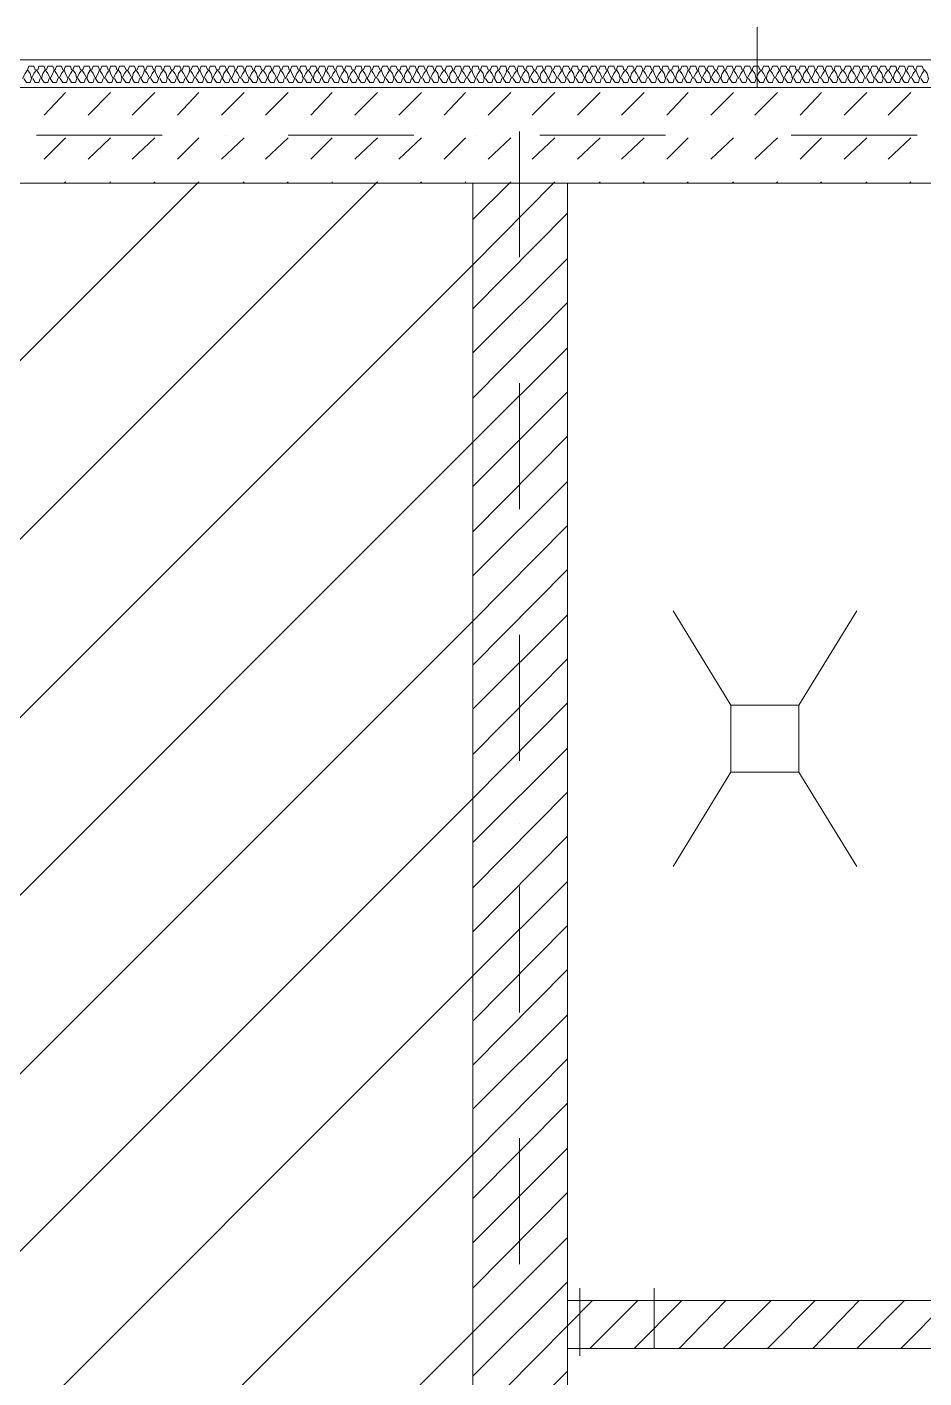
# Model space of a CAD drawing. Header units: millimetres. Extents: x 440 to 72591, y -28954 to 25941.
# Drawn here: x 11347 to 13611, y 17872 to 21280 of the extents above; entities that cross this region are included whole.
import ezdxf

# ---------------------------------------------------------------- set-up
doc = ezdxf.new("R2010")
doc.units = ezdxf.units.MM
doc.layers.add('podkład', color=7, linetype='Continuous')

msp = doc.modelspace()

# ---------------------------------------------------------------- linework, layer by layer
at = {"layer": 'podkład', "color": 4, "lineweight": 5, "transparency": 33554572}
for points in [[(13190.3, 21127.6), (13190.3, 21280.1)], [(11339.3, 21149.9), (11345.6, 21140.3), (11355.1, 21140.3), (11358.3, 21149.9), (11355.1, 21162.6), (11348.8, 21172.1), (11342.4, 21162.6), (11336.1, 21149.9)], [(11367.8, 21172.1), (11364.7, 21181.6), (11352, 21181.6), (11348.8, 21172.1)], [(11402.8, 21149.9), (11399.6, 21140.3), (11390.1, 21140.3), (11383.7, 21149.9), (11377.4, 21162.6), (11371, 21172.1), (11364.7, 21162.6), (11358.3, 21149.9)], [(11383.7, 21149.9), (11386.9, 21162.6), (11393.2, 21172.1), (11390.1, 21181.6), (11377.4, 21181.6), (11374.2, 21172.1)], [(11393.2, 21172.1), (11399.6, 21162.6), (11405.9, 21149.9), (11412.3, 21140.3), (11421.8, 21140.3), (11425, 21149.9)], [(11405.9, 21149.9), (11412.3, 21162.6), (11415.5, 21172.1), (11412.3, 21181.6), (11399.6, 21181.6), (11396.4, 21172.1)], [(11415.5, 21172.1), (11421.8, 21162.6), (11428.2, 21149.9), (11434.5, 21162.6), (11440.9, 21172.1), (11444, 21162.6), (11450.4, 21149.9), (11447.2, 21140.3), (11437.7, 21140.3), (11431.3, 21149.9)], [(11437.7, 21172.1), (11434.5, 21181.6), (11421.8, 21181.6), (11418.6, 21172.1)], [(11459.9, 21172.1), (11456.7, 21181.6), (11444, 21181.6), (11440.9, 21172.1)], [(11453.6, 21149.9), (11459.9, 21140.3), (11469.4, 21140.3), (11472.6, 21149.9), (11469.4, 21162.6), (11463.1, 21172.1), (11456.7, 21162.6), (11450.4, 21149.9)], [(11482.1, 21172.1), (11479, 21181.6), (11466.3, 21181.6), (11463.1, 21172.1)], [(11517.1, 21149.9), (11513.9, 21140.3), (11504.4, 21140.3), (11498, 21149.9), (11491.7, 21162.6), (11485.3, 21172.1), (11479, 21162.6), (11472.6, 21149.9)], [(11498, 21149.9), (11501.2, 21162.6), (11507.5, 21172.1), (11504.4, 21181.6), (11491.7, 21181.6), (11488.5, 21172.1)], [(11507.5, 21172.1), (11513.9, 21162.6), (11520.2, 21149.9), (11526.6, 21140.3), (11536.1, 21140.3), (11539.3, 21149.9)], [(11520.2, 21149.9), (11526.6, 21162.6), (11529.8, 21172.1), (11526.6, 21181.6), (11513.9, 21181.6), (11510.7, 21172.1)], [(11529.8, 21172.1), (11536.1, 21162.6), (11542.5, 21149.9), (11548.8, 21162.6), (11555.2, 21172.1), (11558.3, 21162.6), (11564.7, 21149.9), (11561.5, 21140.3), (11552, 21140.3), (11545.6, 21149.9)], [(11552, 21172.1), (11548.8, 21181.6), (11536.1, 21181.6), (11532.9, 21172.1)], [(11574.2, 21172.1), (11571, 21181.6), (11558.3, 21181.6), (11555.2, 21172.1)], [(11567.9, 21149.9), (11574.2, 21140.3), (11583.7, 21140.3), (11586.9, 21149.9), (11583.7, 21162.6), (11577.4, 21172.1), (11571, 21162.6), (11564.7, 21149.9)], [(11596.4, 21172.1), (11593.3, 21181.6), (11580.6, 21181.6), (11577.4, 21172.1)], [(11631.4, 21149.9), (11628.2, 21140.3), (11618.7, 21140.3), (11612.3, 21149.9), (11606, 21162.6), (11599.6, 21172.1), (11593.3, 21162.6), (11586.9, 21149.9)], [(11612.3, 21149.9), (11615.5, 21162.6), (11621.8, 21172.1), (11618.7, 21181.6), (11606, 21181.6), (11602.8, 21172.1)], [(11621.8, 21172.1), (11628.2, 21162.6), (11634.5, 21149.9), (11640.9, 21140.3), (11650.4, 21140.3), (11653.6, 21149.9)], [(11634.5, 21149.9), (11640.9, 21162.6), (11644.1, 21172.1), (11640.9, 21181.6), (11628.2, 21181.6), (11625, 21172.1)], [(11644.1, 21172.1), (11650.4, 21162.6), (11656.8, 21149.9), (11663.1, 21162.6), (11669.5, 21172.1), (11672.6, 21162.6), (11679, 21149.9), (11675.8, 21140.3), (11666.3, 21140.3), (11659.9, 21149.9)], [(11666.3, 21172.1), (11663.1, 21181.6), (11650.4, 21181.6), (11647.2, 21172.1)], [(11688.5, 21172.1), (11685.3, 21181.6), (11672.6, 21181.6), (11669.5, 21172.1)], [(11682.2, 21149.9), (11688.5, 21140.3), (11698, 21140.3), (11701.2, 21149.9), (11698, 21162.6), (11691.7, 21172.1), (11685.3, 21162.6), (11679, 21149.9)], [(11710.7, 21172.1), (11707.6, 21181.6), (11694.9, 21181.6), (11691.7, 21172.1)], [(11745.7, 21149.9), (11742.5, 21140.3), (11733, 21140.3), (11726.6, 21149.9), (11720.3, 21162.6), (11713.9, 21172.1), (11707.6, 21162.6), (11701.2, 21149.9)], [(11726.6, 21149.9), (11729.8, 21162.6), (11736.2, 21172.1), (11733, 21181.6), (11720.3, 21181.6), (11717.1, 21172.1)], [(11736.2, 21172.1), (11742.5, 21162.6), (11748.9, 21149.9), (11755.2, 21140.3), (11764.7, 21140.3), (11767.9, 21149.9)], [(11748.9, 21149.9), (11755.2, 21162.6), (11758.4, 21172.1), (11755.2, 21181.6), (11742.5, 21181.6), (11739.3, 21172.1)], [(11758.4, 21172.1), (11764.7, 21162.6), (11771.1, 21149.9), (11777.4, 21162.6), (11783.8, 21172.1), (11787, 21162.6), (11793.3, 21149.9), (11790.1, 21140.3), (11780.6, 21140.3), (11774.3, 21149.9)], [(11780.6, 21172.1), (11777.4, 21181.6), (11764.7, 21181.6), (11761.6, 21172.1)], [(11802.8, 21172.1), (11799.7, 21181.6), (11787, 21181.6), (11783.8, 21172.1)], [(11796.5, 21149.9), (11802.8, 21140.3), (11812.4, 21140.3), (11815.5, 21149.9), (11812.4, 21162.6), (11806, 21172.1), (11799.7, 21162.6), (11793.3, 21149.9)], [(11825.1, 21172.1), (11821.9, 21181.6), (11809.2, 21181.6), (11806, 21172.1)], [(11860, 21149.9), (11856.8, 21140.3), (11847.3, 21140.3), (11840.9, 21149.9), (11834.6, 21162.6), (11828.2, 21172.1), (11821.9, 21162.6), (11815.5, 21149.9)], [(11840.9, 21149.9), (11844.1, 21162.6), (11850.5, 21172.1), (11847.3, 21181.6), (11834.6, 21181.6), (11831.4, 21172.1)], [(11850.5, 21172.1), (11856.8, 21162.6), (11863.2, 21149.9), (11869.5, 21140.3), (11879, 21140.3), (11882.2, 21149.9)], [(11863.2, 21149.9), (11869.5, 21162.6), (11872.7, 21172.1), (11869.5, 21181.6), (11856.8, 21181.6), (11853.6, 21172.1)], [(11872.7, 21172.1), (11879, 21162.6), (11885.4, 21149.9), (11891.7, 21162.6), (11898.1, 21172.1), (11901.3, 21162.6), (11907.6, 21149.9), (11904.4, 21140.3), (11894.9, 21140.3), (11888.6, 21149.9)], [(11894.9, 21172.1), (11891.7, 21181.6), (11879, 21181.6), (11875.9, 21172.1)], [(11917.1, 21172.1), (11914, 21181.6), (11901.3, 21181.6), (11898.1, 21172.1)], [(11910.8, 21149.9), (11917.1, 21140.3), (11926.7, 21140.3), (11929.8, 21149.9), (11926.7, 21162.6), (11920.3, 21172.1), (11914, 21162.6), (11907.6, 21149.9)], [(11939.4, 21172.1), (11936.2, 21181.6), (11923.5, 21181.6), (11920.3, 21172.1)], [(11974.3, 21149.9), (11971.1, 21140.3), (11961.6, 21140.3), (11955.2, 21149.9), (11948.9, 21162.6), (11942.5, 21172.1), (11936.2, 21162.6), (11929.8, 21149.9)], [(11955.2, 21149.9), (11958.4, 21162.6), (11964.8, 21172.1), (11961.6, 21181.6), (11948.9, 21181.6), (11945.7, 21172.1)], [(11964.8, 21172.1), (11971.1, 21162.6), (11977.5, 21149.9), (11983.8, 21140.3), (11993.3, 21140.3), (11996.5, 21149.9)], [(11977.5, 21149.9), (11983.8, 21162.6), (11987, 21172.1), (11983.8, 21181.6), (11971.1, 21181.6), (11967.9, 21172.1)], [(11987, 21172.1), (11993.3, 21162.6), (11999.7, 21149.9), (12006, 21162.6), (12012.4, 21172.1), (12015.6, 21162.6), (12021.9, 21149.9), (12018.7, 21140.3), (12009.2, 21140.3), (12002.9, 21149.9)], [(12009.2, 21172.1), (12006, 21181.6), (11993.3, 21181.6), (11990.2, 21172.1)], [(12031.4, 21172.1), (12028.3, 21181.6), (12015.6, 21181.6), (12012.4, 21172.1)], [(12025.1, 21149.9), (12031.4, 21140.3), (12041, 21140.3), (12044.1, 21149.9), (12041, 21162.6), (12034.6, 21172.1), (12028.3, 21162.6), (12021.9, 21149.9)], [(12053.7, 21172.1), (12050.5, 21181.6), (12037.8, 21181.6), (12034.6, 21172.1)], [(12088.6, 21149.9), (12085.4, 21140.3), (12075.9, 21140.3), (12069.5, 21149.9), (12063.2, 21162.6), (12056.8, 21172.1), (12050.5, 21162.6), (12044.1, 21149.9)], [(12069.5, 21149.9), (12072.7, 21162.6), (12079.1, 21172.1), (12075.9, 21181.6), (12063.2, 21181.6), (12060, 21172.1)], [(12079.1, 21172.1), (12085.4, 21162.6), (12091.8, 21149.9), (12098.1, 21140.3), (12107.6, 21140.3), (12110.8, 21149.9)], [(12091.8, 21149.9), (12098.1, 21162.6), (12101.3, 21172.1), (12098.1, 21181.6), (12085.4, 21181.6), (12082.2, 21172.1)], [(12101.3, 21172.1), (12107.6, 21162.6), (12114, 21149.9), (12120.3, 21162.6), (12126.7, 21172.1), (12129.9, 21162.6), (12136.2, 21149.9), (12133, 21140.3), (12123.5, 21140.3), (12117.2, 21149.9)], [(12123.5, 21172.1), (12120.3, 21181.6), (12107.6, 21181.6), (12104.5, 21172.1)], [(12145.7, 21172.1), (12142.6, 21181.6), (12129.9, 21181.6), (12126.7, 21172.1)], [(12139.4, 21149.9), (12145.7, 21140.3), (12155.3, 21140.3), (12158.4, 21149.9), (12155.3, 21162.6), (12148.9, 21172.1), (12142.6, 21162.6), (12136.2, 21149.9)], [(12168, 21172.1), (12164.8, 21181.6), (12152.1, 21181.6), (12148.9, 21172.1)], [(12202.9, 21149.9), (12199.7, 21140.3), (12190.2, 21140.3), (12183.8, 21149.9), (12177.5, 21162.6), (12171.1, 21172.1), (12164.8, 21162.6), (12158.4, 21149.9)], [(12183.8, 21149.9), (12187, 21162.6), (12193.4, 21172.1), (12190.2, 21181.6), (12177.5, 21181.6), (12174.3, 21172.1)], [(12193.4, 21172.1), (12199.7, 21162.6), (12206.1, 21149.9), (12212.4, 21140.3), (12221.9, 21140.3), (12225.1, 21149.9)], [(12206.1, 21149.9), (12212.4, 21162.6), (12215.6, 21172.1), (12212.4, 21181.6), (12199.7, 21181.6), (12196.5, 21172.1)], [(12215.6, 21172.1), (12221.9, 21162.6), (12228.3, 21149.9), (12234.6, 21162.6), (12241, 21172.1), (12244.2, 21162.6), (12250.5, 21149.9), (12247.3, 21140.3), (12237.8, 21140.3), (12231.5, 21149.9)], [(12237.8, 21172.1), (12234.6, 21181.6), (12221.9, 21181.6), (12218.8, 21172.1)], [(12260, 21172.1), (12256.9, 21181.6), (12244.2, 21181.6), (12241, 21172.1)], [(12253.7, 21149.9), (12260, 21140.3), (12269.6, 21140.3), (12272.7, 21149.9), (12269.6, 21162.6), (12263.2, 21172.1), (12256.9, 21162.6), (12250.5, 21149.9)], [(12282.3, 21172.1), (12279.1, 21181.6), (12266.4, 21181.6), (12263.2, 21172.1)], [(12317.2, 21149.9), (12314, 21140.3), (12304.5, 21140.3), (12298.1, 21149.9), (12291.8, 21162.6), (12285.4, 21172.1), (12279.1, 21162.6), (12272.7, 21149.9)], [(12298.1, 21149.9), (12301.3, 21162.6), (12307.7, 21172.1), (12304.5, 21181.6), (12291.8, 21181.6), (12288.6, 21172.1)], [(12307.7, 21172.1), (12314, 21162.6), (12320.4, 21149.9), (12326.7, 21140.3), (12336.2, 21140.3), (12339.4, 21149.9)], [(12320.4, 21149.9), (12326.7, 21162.6), (12329.9, 21172.1), (12326.7, 21181.6), (12314, 21181.6), (12310.8, 21172.1)], [(12329.9, 21172.1), (12336.2, 21162.6), (12342.6, 21149.9), (12348.9, 21162.6), (12355.3, 21172.1), (12358.5, 21162.6), (12364.8, 21149.9), (12361.6, 21140.3), (12352.1, 21140.3), (12345.8, 21149.9)], [(12352.1, 21172.1), (12348.9, 21181.6), (12336.2, 21181.6), (12333.1, 21172.1)], [(12374.3, 21172.1), (12371.2, 21181.6), (12358.5, 21181.6), (12355.3, 21172.1)], [(12368, 21149.9), (12374.3, 21140.3), (12383.9, 21140.3), (12387, 21149.9), (12383.9, 21162.6), (12377.5, 21172.1), (12371.2, 21162.6), (12364.8, 21149.9)], [(12396.6, 21172.1), (12393.4, 21181.6), (12380.7, 21181.6), (12377.5, 21172.1)], [(12431.5, 21149.9), (12428.3, 21140.3), (12418.8, 21140.3), (12412.4, 21149.9), (12406.1, 21162.6), (12399.7, 21172.1), (12393.4, 21162.6), (12387, 21149.9)], [(12412.4, 21149.9), (12415.6, 21162.6), (12422, 21172.1), (12418.8, 21181.6), (12406.1, 21181.6), (12402.9, 21172.1)], [(12422, 21172.1), (12428.3, 21162.6), (12434.7, 21149.9), (12441, 21140.3), (12450.5, 21140.3), (12453.7, 21149.9)], [(12434.7, 21149.9), (12441, 21162.6), (12444.2, 21172.1), (12441, 21181.6), (12428.3, 21181.6), (12425.1, 21172.1)], [(12444.2, 21172.1), (12450.5, 21162.6), (12456.9, 21149.9), (12463.2, 21162.6), (12469.6, 21172.1), (12472.8, 21162.6), (12479.1, 21149.9), (12475.9, 21140.3), (12466.4, 21140.3), (12460.1, 21149.9)], [(12466.4, 21172.1), (12463.2, 21181.6), (12450.5, 21181.6), (12447.4, 21172.1)], [(12488.7, 21172.1), (12485.5, 21181.6), (12472.8, 21181.6), (12469.6, 21172.1)], [(12482.3, 21149.9), (12488.7, 21140.3), (12498.2, 21140.3), (12501.4, 21149.9), (12498.2, 21162.6), (12491.8, 21172.1), (12485.5, 21162.6), (12479.1, 21149.9)], [(12510.9, 21172.1), (12507.7, 21181.6), (12495, 21181.6), (12491.8, 21172.1)], [(12545.8, 21149.9), (12542.6, 21140.3), (12533.1, 21140.3), (12526.8, 21149.9), (12520.4, 21162.6), (12514.1, 21172.1), (12507.7, 21162.6), (12501.4, 21149.9)], [(12526.8, 21149.9), (12529.9, 21162.6), (12536.3, 21172.1), (12533.1, 21181.6), (12520.4, 21181.6), (12517.2, 21172.1)], [(12536.3, 21172.1), (12542.6, 21162.6), (12549, 21149.9), (12555.3, 21140.3), (12564.9, 21140.3), (12568, 21149.9)], [(12549, 21149.9), (12555.3, 21162.6), (12558.5, 21172.1), (12555.3, 21181.6), (12542.6, 21181.6), (12539.5, 21172.1)], [(12558.5, 21172.1), (12564.9, 21162.6), (12571.2, 21149.9), (12577.6, 21162.6), (12583.9, 21172.1), (12587.1, 21162.6), (12593.4, 21149.9), (12590.3, 21140.3), (12580.7, 21140.3), (12574.4, 21149.9)], [(12580.7, 21172.1), (12577.6, 21181.6), (12564.9, 21181.6), (12561.7, 21172.1)], [(12603, 21172.1), (12599.8, 21181.6), (12587.1, 21181.6), (12583.9, 21172.1)], [(12596.6, 21149.9), (12603, 21140.3), (12612.5, 21140.3), (12615.7, 21149.9), (12612.5, 21162.6), (12606.1, 21172.1), (12599.8, 21162.6), (12593.4, 21149.9)], [(12625.2, 21172.1), (12622, 21181.6), (12609.3, 21181.6), (12606.1, 21172.1)], [(12660.1, 21149.9), (12656.9, 21140.3), (12647.4, 21140.3), (12641.1, 21149.9), (12634.7, 21162.6), (12628.4, 21172.1), (12622, 21162.6), (12615.7, 21149.9)], [(12641.1, 21149.9), (12644.2, 21162.6), (12650.6, 21172.1), (12647.4, 21181.6), (12634.7, 21181.6), (12631.5, 21172.1)], [(12650.6, 21172.1), (12656.9, 21162.6), (12663.3, 21149.9), (12669.6, 21140.3), (12679.2, 21140.3), (12682.3, 21149.9)], [(12663.3, 21149.9), (12669.6, 21162.6), (12672.8, 21172.1), (12669.6, 21181.6), (12656.9, 21181.6), (12653.8, 21172.1)], [(12672.8, 21172.1), (12679.2, 21162.6), (12685.5, 21149.9), (12691.9, 21162.6), (12698.2, 21172.1), (12701.4, 21162.6), (12707.7, 21149.9), (12704.6, 21140.3), (12695, 21140.3), (12688.7, 21149.9)], [(12695, 21172.1), (12691.9, 21181.6), (12679.2, 21181.6), (12676, 21172.1)], [(12717.3, 21172.1), (12714.1, 21181.6), (12701.4, 21181.6), (12698.2, 21172.1)], [(12710.9, 21149.9), (12717.3, 21140.3), (12726.8, 21140.3), (12730, 21149.9), (12726.8, 21162.6), (12720.4, 21172.1), (12714.1, 21162.6), (12707.7, 21149.9)], [(12739.5, 21172.1), (12736.3, 21181.6), (12723.6, 21181.6), (12720.4, 21172.1)], [(12774.4, 21149.9), (12771.2, 21140.3), (12761.7, 21140.3), (12755.4, 21149.9), (12749, 21162.6), (12742.7, 21172.1), (12736.3, 21162.6), (12730, 21149.9)], [(12755.4, 21149.9), (12758.5, 21162.6), (12764.9, 21172.1), (12761.7, 21181.6), (12749, 21181.6), (12745.8, 21172.1)], [(12764.9, 21172.1), (12771.2, 21162.6), (12777.6, 21149.9), (12783.9, 21140.3), (12793.5, 21140.3), (12796.6, 21149.9)], [(12777.6, 21149.9), (12783.9, 21162.6), (12787.1, 21172.1), (12783.9, 21181.6), (12771.2, 21181.6), (12768.1, 21172.1)], [(12787.1, 21172.1), (12793.5, 21162.6), (12799.8, 21149.9), (12806.2, 21162.6), (12812.5, 21172.1), (12815.7, 21162.6), (12822, 21149.9), (12818.9, 21140.3), (12809.3, 21140.3), (12803, 21149.9)], [(12809.3, 21172.1), (12806.2, 21181.6), (12793.5, 21181.6), (12790.3, 21172.1)], [(12831.6, 21172.1), (12828.4, 21181.6), (12815.7, 21181.6), (12812.5, 21172.1)], [(12825.2, 21149.9), (12831.6, 21140.3), (12841.1, 21140.3), (12844.3, 21149.9), (12841.1, 21162.6), (12834.7, 21172.1), (12828.4, 21162.6), (12822, 21149.9)], [(12853.8, 21172.1), (12850.6, 21181.6), (12837.9, 21181.6), (12834.7, 21172.1)], [(12888.7, 21149.9), (12885.5, 21140.3), (12876, 21140.3), (12869.7, 21149.9), (12863.3, 21162.6), (12857, 21172.1), (12850.6, 21162.6), (12844.3, 21149.9)], [(12869.7, 21149.9), (12872.8, 21162.6), (12879.2, 21172.1), (12876, 21181.6), (12863.3, 21181.6), (12860.1, 21172.1)], [(12879.2, 21172.1), (12885.5, 21162.6), (12891.9, 21149.9), (12898.2, 21140.3), (12907.8, 21140.3), (12910.9, 21149.9)], [(12891.9, 21149.9), (12898.2, 21162.6), (12901.4, 21172.1), (12898.2, 21181.6), (12885.5, 21181.6), (12882.4, 21172.1)], [(12901.4, 21172.1), (12907.8, 21162.6), (12914.1, 21149.9), (12920.5, 21162.6), (12926.8, 21172.1), (12930, 21162.6), (12936.3, 21149.9), (12933.2, 21140.3), (12923.6, 21140.3), (12917.3, 21149.9)], [(12923.6, 21172.1), (12920.5, 21181.6), (12907.8, 21181.6), (12904.6, 21172.1)], [(12945.9, 21172.1), (12942.7, 21181.6), (12930, 21181.6), (12926.8, 21172.1)], [(12939.5, 21149.9), (12945.9, 21140.3), (12955.4, 21140.3), (12958.6, 21149.9), (12955.4, 21162.6), (12949, 21172.1), (12942.7, 21162.6), (12936.3, 21149.9)], [(12968.1, 21172.1), (12964.9, 21181.6), (12952.2, 21181.6), (12949, 21172.1)], [(13003, 21149.9), (12999.8, 21140.3), (12990.3, 21140.3), (12984, 21149.9), (12977.6, 21162.6), (12971.3, 21172.1), (12964.9, 21162.6), (12958.6, 21149.9)], [(12984, 21149.9), (12987.1, 21162.6), (12993.5, 21172.1), (12990.3, 21181.6), (12977.6, 21181.6), (12974.4, 21172.1)], [(12993.5, 21172.1), (12999.8, 21162.6), (13006.2, 21149.9), (13012.5, 21140.3), (13022.1, 21140.3), (13025.2, 21149.9)], [(13006.2, 21149.9), (13012.5, 21162.6), (13015.7, 21172.1), (13012.5, 21181.6), (12999.8, 21181.6), (12996.7, 21172.1)], [(13015.7, 21172.1), (13022.1, 21162.6), (13028.4, 21149.9), (13034.8, 21162.6), (13041.1, 21172.1), (13044.3, 21162.6), (13050.6, 21149.9), (13047.5, 21140.3), (13037.9, 21140.3), (13031.6, 21149.9)], [(13037.9, 21172.1), (13034.8, 21181.6), (13022.1, 21181.6), (13018.9, 21172.1)], [(13060.2, 21172.1), (13057, 21181.6), (13044.3, 21181.6), (13041.1, 21172.1)], [(13053.8, 21149.9), (13060.2, 21140.3), (13069.7, 21140.3), (13072.9, 21149.9), (13069.7, 21162.6), (13063.3, 21172.1), (13057, 21162.6), (13050.6, 21149.9)], [(13082.4, 21172.1), (13079.2, 21181.6), (13066.5, 21181.6), (13063.3, 21172.1)], [(13117.3, 21149.9), (13114.1, 21140.3), (13104.6, 21140.3), (13098.3, 21149.9), (13091.9, 21162.6), (13085.6, 21172.1), (13079.2, 21162.6), (13072.9, 21149.9)], [(13098.3, 21149.9), (13101.4, 21162.6), (13107.8, 21172.1), (13104.6, 21181.6), (13091.9, 21181.6), (13088.7, 21172.1)], [(13107.8, 21172.1), (13114.1, 21162.6), (13120.5, 21149.9), (13126.8, 21140.3), (13136.4, 21140.3), (13139.5, 21149.9)], [(13120.5, 21149.9), (13126.8, 21162.6), (13130, 21172.1), (13126.8, 21181.6), (13114.1, 21181.6), (13111, 21172.1)], [(13130, 21172.1), (13136.4, 21162.6), (13142.7, 21149.9), (13149.1, 21162.6), (13155.4, 21172.1), (13158.6, 21162.6), (13164.9, 21149.9), (13161.8, 21140.3), (13152.2, 21140.3), (13145.9, 21149.9)], [(13152.2, 21172.1), (13149.1, 21181.6), (13136.4, 21181.6), (13133.2, 21172.1)], [(13174.5, 21172.1), (13171.3, 21181.6), (13158.6, 21181.6), (13155.4, 21172.1)], [(13168.1, 21149.9), (13174.5, 21140.3), (13184, 21140.3), (13187.2, 21149.9), (13184, 21162.6), (13177.6, 21172.1), (13171.3, 21162.6), (13164.9, 21149.9)], [(13196.7, 21172.1), (13193.5, 21181.6), (13180.8, 21181.6), (13177.6, 21172.1)], [(13231.6, 21149.9), (13228.4, 21140.3), (13218.9, 21140.3), (13212.6, 21149.9), (13206.2, 21162.6), (13199.9, 21172.1), (13193.5, 21162.6), (13187.2, 21149.9)], [(13212.6, 21149.9), (13215.7, 21162.6), (13222.1, 21172.1), (13218.9, 21181.6), (13206.2, 21181.6), (13203, 21172.1)], [(13222.1, 21172.1), (13228.4, 21162.6), (13234.8, 21149.9), (13241.1, 21162.6), (13247.5, 21172.1), (13250.7, 21162.6), (13257, 21149.9), (13253.8, 21140.3), (13244.3, 21140.3), (13238, 21149.9)], [(13244.3, 21172.1), (13241.1, 21181.6), (13228.4, 21181.6), (13225.3, 21172.1)], [(13266.6, 21172.1), (13263.4, 21181.6), (13250.7, 21181.6), (13247.5, 21172.1)], [(13260.2, 21149.9), (13266.6, 21140.3), (13276.1, 21140.3), (13279.2, 21149.9), (13276.1, 21162.6), (13269.7, 21172.1), (13263.4, 21162.6), (13257, 21149.9)], [(13288.8, 21172.1), (13285.6, 21181.6), (13272.9, 21181.6), (13269.7, 21172.1)], [(13323.7, 21149.9), (13320.5, 21140.3), (13311, 21140.3), (13304.6, 21149.9), (13298.3, 21162.6), (13291.9, 21172.1), (13285.6, 21162.6), (13279.2, 21149.9)], [(13304.6, 21149.9), (13307.8, 21162.6), (13314.2, 21172.1), (13311, 21181.6), (13298.3, 21181.6), (13295.1, 21172.1)], [(13314.2, 21172.1), (13320.5, 21162.6), (13326.9, 21149.9), (13333.2, 21140.3), (13342.8, 21140.3), (13345.9, 21149.9)], [(13326.9, 21149.9), (13333.2, 21162.6), (13336.4, 21172.1), (13333.2, 21181.6), (13320.5, 21181.6), (13317.4, 21172.1)], [(13336.4, 21172.1), (13342.8, 21162.6), (13349.1, 21149.9), (13355.5, 21162.6), (13361.8, 21172.1), (13365, 21162.6), (13371.3, 21149.9), (13368.2, 21140.3), (13358.6, 21140.3), (13352.3, 21149.9)], [(13358.6, 21172.1), (13355.5, 21181.6), (13342.8, 21181.6), (13339.6, 21172.1)], [(13380.9, 21172.1), (13377.7, 21181.6), (13365, 21181.6), (13361.8, 21172.1)], [(13374.5, 21149.9), (13380.9, 21140.3), (13390.4, 21140.3), (13393.6, 21149.9), (13390.4, 21162.6), (13384, 21172.1), (13377.7, 21162.6), (13371.3, 21149.9)], [(13403.1, 21172.1), (13399.9, 21181.6), (13387.2, 21181.6), (13384, 21172.1)], [(13438, 21149.9), (13434.8, 21140.3), (13425.3, 21140.3), (13419, 21149.9), (13412.6, 21162.6), (13406.3, 21172.1), (13399.9, 21162.6), (13393.6, 21149.9)], [(13419, 21149.9), (13422.1, 21162.6), (13428.5, 21172.1), (13425.3, 21181.6), (13412.6, 21181.6), (13409.4, 21172.1)], [(13428.5, 21172.1), (13434.8, 21162.6), (13441.2, 21149.9), (13447.5, 21140.3), (13457.1, 21140.3), (13460.2, 21149.9)], [(13441.2, 21149.9), (13447.5, 21162.6), (13450.7, 21172.1), (13447.5, 21181.6), (13434.8, 21181.6), (13431.7, 21172.1)], [(13450.7, 21172.1), (13457.1, 21162.6), (13463.4, 21149.9), (13469.8, 21162.6), (13476.1, 21172.1), (13479.3, 21162.6), (13485.6, 21149.9), (13482.5, 21140.3), (13472.9, 21140.3), (13466.6, 21149.9)], [(13472.9, 21172.1), (13469.8, 21181.6), (13457.1, 21181.6), (13453.9, 21172.1)], [(13495.2, 21172.1), (13492, 21181.6), (13479.3, 21181.6), (13476.1, 21172.1)], [(13488.8, 21149.9), (13495.2, 21140.3), (13504.7, 21140.3), (13507.9, 21149.9), (13504.7, 21162.6), (13498.3, 21172.1), (13492, 21162.6), (13485.6, 21149.9)], [(13517.4, 21172.1), (13514.2, 21181.6), (13501.5, 21181.6), (13498.3, 21172.1)], [(13552.3, 21149.9), (13549.1, 21140.3), (13539.6, 21140.3), (13533.3, 21149.9), (13526.9, 21162.6), (13520.6, 21172.1), (13514.2, 21162.6), (13507.9, 21149.9)], [(13533.3, 21149.9), (13536.4, 21162.6), (13542.8, 21172.1), (13539.6, 21181.6), (13526.9, 21181.6), (13523.7, 21172.1)], [(13542.8, 21172.1), (13549.1, 21162.6), (13555.5, 21149.9), (13561.8, 21140.3), (13571.4, 21140.3), (13574.5, 21149.9)], [(13555.5, 21149.9), (13561.8, 21162.6), (13565, 21172.1), (13561.8, 21181.6), (13549.1, 21181.6), (13546, 21172.1)], [(13565, 21172.1), (13571.4, 21162.6), (13577.7, 21149.9), (13584.1, 21162.6), (13590.4, 21172.1), (13593.6, 21162.6), (13599.9, 21149.9), (13596.8, 21140.3), (13587.2, 21140.3), (13580.9, 21149.9)], [(13587.2, 21172.1), (13584.1, 21181.6), (13571.4, 21181.6), (13568.2, 21172.1)], [(13609.5, 21172.1), (13606.3, 21181.6), (13593.6, 21181.6), (13590.4, 21172.1)], [(13603.1, 21149.9), (13609.5, 21140.3), (13619, 21140.3), (13622.2, 21149.9), (13619, 21162.6), (13612.6, 21172.1), (13606.3, 21162.6), (13599.9, 21149.9)], [(11361.5, 21149.9), (11367.8, 21140.3), (11377.4, 21140.3), (11380.5, 21149.9)], [(11475.8, 21149.9), (11482.1, 21140.3), (11491.7, 21140.3), (11494.8, 21149.9)], [(11590.1, 21149.9), (11596.4, 21140.3), (11606, 21140.3), (11609.1, 21149.9)], [(11704.4, 21149.9), (11710.7, 21140.3), (11720.3, 21140.3), (11723.5, 21149.9)], [(11818.7, 21149.9), (11825.1, 21140.3), (11834.6, 21140.3), (11837.8, 21149.9)], [(11933, 21149.9), (11939.4, 21140.3), (11948.9, 21140.3), (11952.1, 21149.9)], [(12047.3, 21149.9), (12053.7, 21140.3), (12063.2, 21140.3), (12066.4, 21149.9)], [(12161.6, 21149.9), (12168, 21140.3), (12177.5, 21140.3), (12180.7, 21149.9)], [(12275.9, 21149.9), (12282.3, 21140.3), (12291.8, 21140.3), (12295, 21149.9)], [(12390.2, 21149.9), (12396.6, 21140.3), (12406.1, 21140.3), (12409.3, 21149.9)], [(12504.5, 21149.9), (12510.9, 21140.3), (12520.4, 21140.3), (12523.6, 21149.9)], [(12618.8, 21149.9), (12625.2, 21140.3), (12634.7, 21140.3), (12637.9, 21149.9)], [(12733.1, 21149.9), (12739.5, 21140.3), (12749, 21140.3), (12752.2, 21149.9)], [(12847.4, 21149.9), (12853.8, 21140.3), (12863.3, 21140.3), (12866.5, 21149.9)], [(12961.7, 21149.9), (12968.1, 21140.3), (12977.6, 21140.3), (12980.8, 21149.9)], [(13076, 21149.9), (13082.4, 21140.3), (13091.9, 21140.3), (13095.1, 21149.9)], [(13190.3, 21149.9), (13196.7, 21140.3), (13206.2, 21140.3), (13209.4, 21149.9)], [(13282.4, 21149.9), (13288.8, 21140.3), (13298.3, 21140.3), (13301.5, 21149.9)], [(13396.7, 21149.9), (13403.1, 21140.3), (13412.6, 21140.3), (13415.8, 21149.9)], [(13511, 21149.9), (13517.4, 21140.3), (13526.9, 21140.3), (13530.1, 21149.9)], [(12742.7, 17927.1), (12742.7, 18098.6)], [(12930, 17946.2), (12930, 18098.6)]]:
    msp.add_lwpolyline(points, dxfattribs=at)
at = {"layer": 'podkład', "color": 7, "lineweight": 5, "transparency": 33554572}
msp.add_lwpolyline([(22210.8, 21057.8), (22210.8, 21127.6), (22141, 21127.6), (22141, 21197.5), (4503.3, 21197.5), (4503.3, 13018.4), (4903.3, 13018.4), (4903.3, 7017.5), (10221.6, 7017.5), (10221.6, 7087.4), (11021.8, 7087.4), (11021.8, 7017.5), (11682.2, 7017.5), (11682.2, 7516), (14581, 7516), (14581, 8516.1), (17102.1, 8516.1), (17102.1, 7516), (18410.2, 7516)], dxfattribs=at)
at = {"layer": 'podkład', "color": 6, "lineweight": 5, "transparency": 33554572}
for points in [[(12590.3, 21175.3), (12590.3, 21175.3)], [(11371, 21007), (11688.5, 21007)], [(11847.3, 21007), (11847.3, 21007)], [(12006, 21007), (12323.5, 21007)], [(12482.3, 21007), (12482.3, 21007)], [(12590.3, 20699), (12590.3, 21016.5)], [(12641.1, 21007), (12958.6, 21007)], [(13117.3, 21007), (13117.3, 21007)], [(13276.1, 21007), (13593.6, 21007)], [(12590.3, 20540.3), (12590.3, 20540.3)], [(12590.3, 20064), (12590.3, 20381.5)], [(12590.3, 19905.2), (12590.3, 19905.2)], [(12590.3, 19429), (12590.3, 19746.5)], [(12590.3, 19270.2), (12590.3, 19270.2)], [(12590.3, 18793.9), (12590.3, 19111.5)], [(12590.3, 18635.2), (12590.3, 18635.2)], [(12590.3, 18158.9), (12590.3, 18476.4)], [(12590.3, 18000.2), (12590.3, 18000.2)]]:
    msp.add_lwpolyline(points, dxfattribs=at)
at = {"layer": 'podkład', "color": 1, "lineweight": 5, "transparency": 33554572}
for points in [[(15320.8, 15126.7), (15320.8, 16085.6), (15441.5, 16085.6), (15441.5, 14885.4), (8611.9, 14885.4), (8611.9, 14555.2), (8370.5, 14555.2), (8370.5, 14885.4), (4811.3, 14885.4), (4811.3, 14507.6), (4573.1, 14507.6), (4573.1, 21127.6), (15612.9, 21127.6)], [(15539.9, 21127.6), (15539.9, 20886.3), (12710.9, 20886.3), (12710.9, 15126.7), (15441.5, 15126.7)], [(12710.9, 18066.9), (15320.8, 18066.9), (15320.8, 19025.7), (15441.5, 19025.7), (15441.5, 16987.3), (15320.8, 16987.3), (15320.8, 17946.2)], [(12710.9, 17946.2), (15441.5, 17946.2)]]:
    msp.add_lwpolyline(points, dxfattribs=at)
at = {"layer": 'podkład', "color": 8, "lineweight": 5, "true_color": 0x808080, "transparency": 33554572}
for points in [[(11390.1, 21057.8), (11444, 21114.9)], [(11501.2, 21057.8), (11558.3, 21114.9)], [(11612.3, 21057.8), (11669.5, 21114.9)], [(11726.6, 21057.8), (11780.6, 21114.9)], [(11837.8, 21057.8), (11894.9, 21114.9)], [(11948.9, 21057.8), (12006, 21114.9)], [(12063.2, 21057.8), (12117.2, 21114.9)], [(12174.3, 21057.8), (12231.5, 21114.9)], [(12285.4, 21057.8), (12342.6, 21114.9)], [(12399.7, 21057.8), (12453.7, 21114.9)], [(12510.9, 21057.8), (12568, 21114.9)], [(12622, 21057.8), (12679.2, 21114.9)], [(12736.3, 21057.8), (12793.5, 21114.9)], [(12847.4, 21057.8), (12904.6, 21114.9)], [(12961.7, 21057.8), (13015.7, 21114.9)], [(13072.9, 21057.8), (13130, 21114.9)], [(13184, 21057.8), (13241.1, 21114.9)], [(13298.3, 21057.8), (13352.3, 21114.9)], [(13409.4, 21057.8), (13466.6, 21114.9)], [(13520.6, 21057.8), (13577.7, 21114.9)], [(11390.1, 20946.7), (11444, 21000.6)], [(11501.2, 20946.7), (11558.3, 21000.6)], [(11612.3, 20946.7), (11669.5, 21000.6)], [(11726.6, 20946.7), (11780.6, 21000.6)], [(11837.8, 20946.7), (11894.9, 21000.6)], [(11948.9, 20946.7), (12006, 21000.6)], [(12063.2, 20946.7), (12117.2, 21000.6)], [(12174.3, 20946.7), (12231.5, 21000.6)], [(12285.4, 20946.7), (12342.6, 21000.6)], [(12399.7, 20946.7), (12453.7, 21000.6)], [(12510.9, 20946.7), (12568, 21000.6)], [(12622, 20946.7), (12679.2, 21000.6)], [(12736.3, 20946.7), (12793.5, 21000.6)], [(12847.4, 20946.7), (12904.6, 21000.6)], [(12961.7, 20946.7), (13015.7, 21000.6)], [(13072.9, 20946.7), (13130, 21000.6)], [(13184, 20946.7), (13241.1, 21000.6)], [(13298.3, 20946.7), (13352.3, 21000.6)], [(13409.4, 20946.7), (13466.6, 21000.6)], [(13520.6, 20946.7), (13577.7, 21000.6)], [(5779.7, 14885.4), (6017.8, 15126.7), (11777.4, 20886.3), (11780.6, 20889.5)], [(6227.4, 14885.4), (6468.7, 15126.7), (12228.3, 20886.3), (12231.5, 20889.5)], [(6678.2, 14885.4), (6916.3, 15126.7), (12472.8, 20680), (12676, 20886.3), (12679.2, 20889.5)], [(11440.9, 20886.3), (11444, 20889.5)], [(11555.2, 20886.3), (11558.3, 20889.5)], [(11666.3, 20886.3), (11669.5, 20889.5)], [(11891.7, 20886.3), (11894.9, 20889.5)], [(12002.9, 20886.3), (12006, 20889.5)], [(12117.2, 20886.3), (12117.2, 20889.5)], [(12339.4, 20886.3), (12342.6, 20889.5)], [(12453.7, 20886.3), (12453.7, 20889.5)], [(12472.8, 20794.3), (12564.9, 20886.3), (12568, 20889.5)], [(12472.8, 20886.3), (12710.9, 20886.3)], [(12790.3, 20886.3), (12793.5, 20889.5)], [(12901.4, 20886.3), (12904.6, 20889.5)], [(13012.5, 20886.3), (13015.7, 20889.5)], [(13126.8, 20886.3), (13130, 20889.5)], [(13238, 20886.3), (13241.1, 20889.5)], [(13349.1, 20886.3), (13352.3, 20889.5)], [(13463.4, 20886.3), (13466.6, 20889.5)], [(13574.5, 20886.3), (13577.7, 20889.5)], [(12472.8, 20568.8), (12710.9, 20810.1)], [(12472.8, 20457.7), (12710.9, 20695.8)], [(12472.8, 20343.4), (12710.9, 20584.7)], [(7125.9, 14885.4), (7367.2, 15126.7), (12472.8, 20232.3), (12710.9, 20470.4)], [(12472.8, 20121.1), (12710.9, 20359.3)], [(12472.8, 20006.8), (12710.9, 20248.1)], [(12472.8, 19895.7), (12710.9, 20133.8)], [(7573.6, 14885.4), (7814.9, 15126.7), (12472.8, 19781.4), (12710.9, 20022.7)], [(12472.8, 19670.3), (12710.9, 19911.6)], [(12472.8, 19559.1), (12710.9, 19797.3)], [(12472.8, 19444.8), (12710.9, 19686.2)], [(8024.5, 14885.4), (8262.6, 15126.7), (12472.8, 19333.7), (12710.9, 19575)], [(12472.8, 19222.6), (12710.9, 19460.7)], [(12472.8, 19108.3), (12710.9, 19349.6)], [(12472.8, 18997.2), (12710.9, 19238.5)], [(8370.5, 14783.8), (8713.5, 15126.7), (12472.8, 18886), (12710.9, 19124.2)], [(12472.8, 18771.7), (12710.9, 19013)], [(12472.8, 18660.6), (12710.9, 18901.9)], [(12472.8, 18549.5), (12710.9, 18787.6)], [(8923, 14885.4), (9161.1, 15126.7), (12472.8, 18435.2), (12710.9, 18676.5)], [(12472.8, 18324), (12710.9, 18565.3)], [(12472.8, 18212.9), (12710.9, 18451)], [(12472.8, 18098.6), (12710.9, 18339.9)], [(9370.7, 14885.4), (9612, 15126.7), (12472.8, 17987.5), (12710.9, 18225.6)], [(12472.8, 17876.3), (12710.9, 18114.5)], [(12472.8, 17762), (12710.9, 18003.4), (12774.4, 18066.9)], [(12768.1, 17946.2), (12888.7, 18066.9)], [(12879.2, 17946.2), (12999.8, 18066.9)], [(12993.5, 17946.2), (13111, 18066.9)], [(13104.6, 17946.2), (13225.3, 18066.9)], [(13215.7, 17946.2), (13336.4, 18066.9)], [(13330.1, 17946.2), (13447.5, 18066.9)], [(13441.2, 17946.2), (13561.8, 18066.9)], [(13552.3, 17946.2), (13673, 18066.9)], [(12472.8, 17650.9), (12710.9, 17889)]]:
    msp.add_lwpolyline(points, dxfattribs=at)
at = {"layer": 'podkład', "color": 1, "lineweight": 5, "transparency": 33554572}
msp.add_lwpolyline([(12472.8, 20886.3), (12472.8, 15126.7), (4811.3, 15126.7), (4811.3, 20886.3)], close=True, dxfattribs=at)
at = {"layer": 'podkład', "color": 7, "lineweight": 5, "transparency": 33554572}
for points in [[(12977.6, 19806.8), (13123.7, 19568.7)], [(13441.2, 19806.8), (13295.1, 19568.7)], [(12977.6, 19162.3), (13123.7, 19400.4), (13295.1, 19400.4), (13295.1, 19568.7), (13123.7, 19568.7), (13123.7, 19400.4)], [(13123.7, 19400.4), (13295.1, 19400.4), (13295.1, 19568.7), (13123.7, 19568.7)], [(13441.2, 19162.3), (13295.1, 19400.4)]]:
    msp.add_lwpolyline(points, close=True, dxfattribs=at)

doc.saveas('drawing.dxf')
